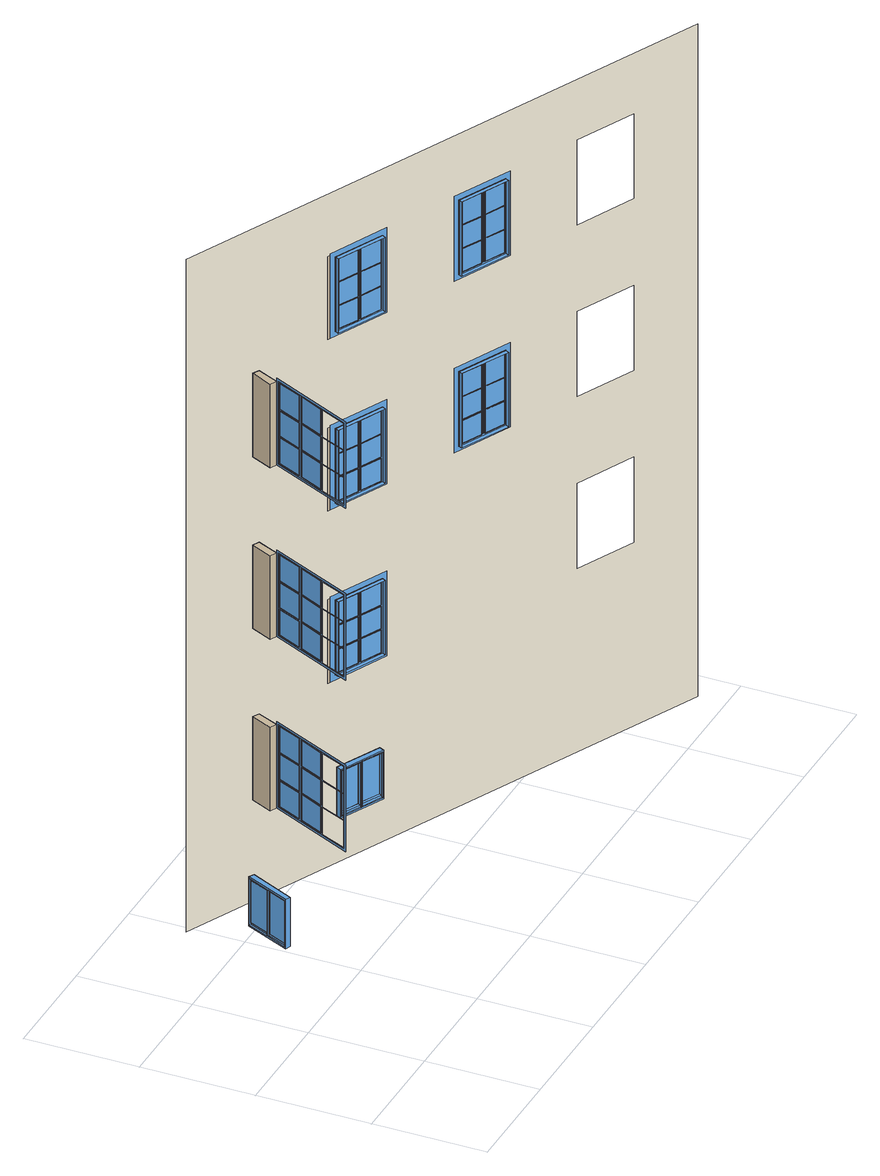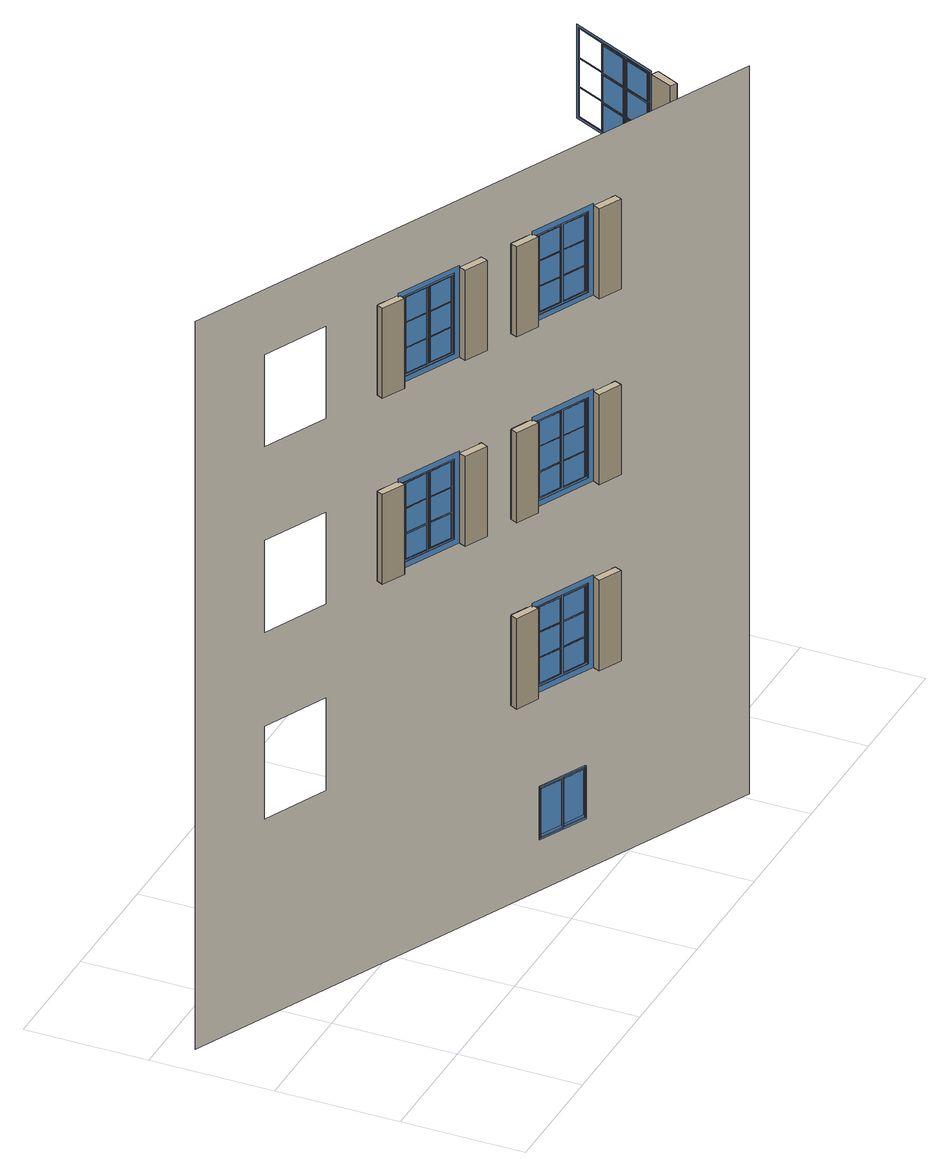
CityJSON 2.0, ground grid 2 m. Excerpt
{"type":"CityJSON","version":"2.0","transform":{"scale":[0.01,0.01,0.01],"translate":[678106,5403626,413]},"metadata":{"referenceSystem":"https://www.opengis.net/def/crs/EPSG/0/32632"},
"CityObjects":{
"building1":{"type":"Building","attributes":{"measuredHeight":18.85},"children":["building1-1","building1-2","building1-3","building1-4","building1-5","building1-6","building1-7","building1-8","building1-9","building1-10","building1-11","building1-12","building1-13"],"geometry":[{"type":"MultiSurface","lod":"3","boundaries":[[[0,1,2,3]],[[4,5,6,7]],[[8,9,10,11]],[[12,13,14,15]],[[16,17,18,19]],[[20,21,22,23]],[[24,25,26,27]],[[28,29,30,31]],[[32,33,34,35]],[[29,28,36,37]],[[38,39,40,41],[42,43,44,45]],[[46,47,48,49],[50,51,52,53]],[[54,55,56,57],[58,59,60,61]],[[9,62,63,10]],[[5,64,65,6]],[[1,66,67,2]],[[21,68,69,22]],[[17,70,71,18]],[[13,72,73,14]],[[33,74,75,34]],[[29,76,77,30]],[[25,78,79,26]],[[0,80,81,82]],[[8,83,84,85]],[[4,86,87,88]],[[12,89,90,91]],[[20,92,93,94]],[[16,95,96,97]],[[24,98,99,100]],[[32,101,102,103]],[[28,104,105,36]],[[86,4,7,106]],[[80,0,3,107]],[[83,8,11,108]],[[95,16,19,109]],[[89,12,15,110]],[[92,20,23,111]],[[104,28,31,112]],[[98,24,27,113]],[[101,32,35,114]],[[64,5,4,86]],[[1,0,80,66]],[[62,9,8,83]],[[70,17,16,95]],[[13,12,89,72]],[[68,21,20,92]],[[76,29,28,104]],[[25,24,98,78]],[[74,33,32,101]],[[66,1,115,116]],[[64,5,117,118]],[[62,9,119,120]],[[72,13,121,122]],[[70,17,123,124]],[[68,21,125,126]],[[78,25,127,128]],[[76,29,37,129]],[[74,33,130,131]],[[45,44,43,42],[67,107,3,2],[108,11,10,63],[106,7,6,65],[132,133,134,135],[136,137,138,139],[140,141,142,143],[144,145,146,147],[148,149,150,151],[152,153,154,155]],[[53,52,51,50],[73,110,15,14],[111,23,22,69],[109,19,18,71],[156,157,158,159],[160,161,162,163],[164,165,166,167],[168,169,170,171],[172,173,174,175],[176,177,178,179]],[[61,60,59,58],[79,113,27,26],[114,35,34,75],[112,31,30,77],[180,181,182,183],[184,185,186,187],[188,189,190,191],[192,193,194,195],[196,197,198,199],[200,201,202,203]],[[62,83,108,63]],[[64,86,106,65]],[[66,80,107,67]],[[68,92,111,69]],[[70,95,109,71]],[[72,89,110,73]],[[74,101,114,75]],[[76,104,112,77]],[[78,98,113,79]],[[80,66,116,81]],[[86,64,118,87]],[[83,62,120,84]],[[89,72,122,90]],[[95,70,124,96]],[[92,68,126,93]],[[98,78,128,99]],[[104,76,129,105]],[[101,74,131,102]],[[204,205,134,133]],[[206,207,138,137]],[[208,209,143,142]],[[210,211,158,157]],[[212,213,162,161]],[[214,215,167,166]],[[216,217,182,181]],[[218,219,186,185]],[[220,221,191,190]],[[207,206,222,223]],[[209,208,224,225]],[[205,204,226,227]],[[213,212,228,229]],[[215,214,230,231]],[[211,210,232,233]],[[219,218,234,235]],[[221,220,236,237]],[[217,216,238,239]],[[209,240,140,143]],[[205,241,135,134]],[[207,242,139,138]],[[215,243,164,167]],[[211,244,159,158]],[[213,245,163,162]],[[221,246,188,191]],[[217,247,183,182]],[[219,248,187,186]],[[206,249,250,222]],[[204,251,252,226]],[[208,253,254,224]],[[212,255,256,228]],[[210,257,258,232]],[[214,259,260,230]],[[218,261,262,234]],[[216,263,264,238]],[[220,265,266,236]],[[249,206,137,136]],[[253,208,142,141]],[[251,204,133,132]],[[255,212,161,160]],[[259,214,166,165]],[[257,210,157,156]],[[261,218,185,184]],[[265,220,190,189]],[[263,216,181,180]],[[209,208,253,240]],[[241,205,204,251]],[[242,207,206,249]],[[215,214,259,243]],[[244,211,210,257]],[[245,213,212,255]],[[221,220,265,246]],[[247,217,216,263]],[[248,219,218,261]],[[242,207,223,267]],[[241,205,227,268]],[[240,209,225,269]],[[245,213,229,270]],[[244,211,233,271]],[[243,215,231,272]],[[248,219,235,273]],[[247,217,239,274]],[[246,221,237,275]],[[276,277,278,279]],[[280,281,282,283]],[[284,285,286,287]],[[288,289,290,291]],[[242,249,136,139]],[[241,251,132,135]],[[240,253,141,140]],[[245,255,160,163]],[[244,257,156,159]],[[243,259,165,164]],[[248,261,184,187]],[[247,263,180,183]],[[246,265,189,188]],[[251,241,268,252]],[[249,242,267,250]],[[253,240,269,254]],[[257,244,271,258]],[[255,245,270,256]],[[259,243,272,260]],[[263,247,274,264]],[[261,248,273,262]],[[265,246,275,266]],[[277,292,293,278]],[[285,294,295,286]],[[287,296,297,284]],[[290,298,299,291],[284,297,294,285]],[[300,276,279,301]],[[289,302,298,290]],[[295,286,287,296]],[[277,276,300,292],[296,295,286,287]],[[303,304,280,281],[278,293,305,306,307,308,301,279]],[[309,288,291,299]],[[283,310,304,280]],[[308,305,293,301]],[[292,300,301,293]],[[311,312,305,308]],[[313,310,283,282],[314,302,289,288,309,315,316,317]],[[296,295,294,297]],[[318,319,320,321]],[[309,299,298,302]],[[314,322,323,315]],[[302,314,315,309]],[[313,282,281,303]],[[312,324,306,305]],[[318,325,326,319]],[[327,325,318,321]],[[319,326,328,320]],[[314,317,329,322]],[[330,311,308,307]],[[324,312,311,330],[325,326,319,318]],[[328,320,321,327,331,323,322,329]],[[316,315,323,331]],[[324,330,307,306]],[[328,326,325,327]],[[303,304,310,313]],[[317,316,331,327,328,329]],[[332,333,334,335]],[[336,337,338,339]],[[340,341,342,343]],[[344,345,346,347]],[[348,349,350,351]],[[333,332,352,353]],[[337,336,354,355]],[[341,340,356,357]],[[358,359,360,361]],[[362,363,364,365]],[[366,367,368,369]],[[370,371,372,373]],[[374,375,376,377]],[[378,379,380,381]],[[382,383,384,385]],[[386,387,388,389]],[[390,391,392,393]],[[394,395,396,397]],[[367,366,398,399]],[[359,358,400,401]],[[363,362,402,403]],[[379,378,404,405]],[[371,370,406,407]],[[375,374,408,409]],[[391,390,410,411]],[[383,382,412,413]],[[387,386,414,415]],[[416,417,418,419]],[[345,420,421,346]],[[346,421,422,347],[394,423,424,395]],[[397,425,423,394]],[[395,424,426,396]],[[363,427,428,364]],[[367,429,430,368]],[[359,431,432,360]],[[375,433,434,376]],[[379,435,436,380]],[[371,437,438,372]],[[387,439,440,388]],[[391,441,442,392]],[[383,443,444,384]],[[358,445,446,400]],[[366,447,448,398]],[[362,449,450,402]],[[370,451,452,406]],[[378,453,454,404]],[[374,455,456,408]],[[382,457,458,412]],[[390,459,460,410]],[[386,461,462,414]],[[417,463,464,418]],[[465,344,347,422]],[[445,358,361,466]],[[447,366,369,467]],[[449,362,365,468]],[[451,370,373,469]],[[453,378,381,470]],[[455,374,377,471]],[[457,382,385,472]],[[459,390,393,473]],[[461,386,389,474]],[[366,367,429,447]],[[449,362,363,427]],[[445,358,359,431]],[[378,379,435,453]],[[455,374,375,433]],[[451,370,371,437]],[[390,391,441,459]],[[461,386,387,439]],[[457,382,383,443]],[[426,396,397,425]],[[427,363,403,475]],[[429,367,399,476]],[[431,359,401,477]],[[433,375,409,478]],[[435,379,405,479]],[[437,371,407,480]],[[439,387,415,481]],[[441,391,411,482]],[[443,383,413,483]],[[417,416,484,463],[425,426,396,397]],[[485,486,487,488],[448,476,399,398],[475,403,402,450],[477,401,400,446]],[[489,490,491,492],[454,479,405,404],[478,409,408,456],[480,407,406,452]],[[493,494,495,496],[460,482,411,410],[481,415,414,462],[483,413,412,458]],[[484,416,419,497]],[[498,499,351,350],[500,420,345,344,465,501,502,503]],[[333,504,505,334]],[[337,506,507,338]],[[341,508,509,342]],[[351,499,510,348]],[[420,500,501,465]],[[332,511,512,352]],[[336,513,514,354]],[[340,515,516,356]],[[465,422,421,420]],[[517,510,348,349],[418,464,518,519,520,521,497,419]],[[500,522,523,501]],[[425,426,424,423]],[[431,445,466,432]],[[429,447,467,430]],[[427,449,468,428]],[[437,451,469,438]],[[435,453,470,436]],[[433,455,471,434]],[[443,457,472,444]],[[441,459,473,442]],[[439,461,474,440]],[[449,427,475,450]],[[445,431,477,446]],[[447,429,476,448]],[[455,433,478,456]],[[451,437,480,452]],[[453,435,479,454]],[[461,439,481,462]],[[457,443,483,458]],[[459,441,482,460]],[[524,525,526,527]],[[463,484,497,464]],[[528,529,518,521]],[[521,518,464,497]],[[530,531,532,533]],[[534,535,536,537]],[[538,539,540,541]],[[542,543,544,545]],[[546,547,548,549]],[[550,551,552,553]],[[554,555,556,557]],[[558,559,560,561]],[[562,563,564,565]],[[539,538,566,567]],[[535,534,568,569]],[[531,530,570,571]],[[551,550,572,573]],[[547,546,574,575]],[[543,542,576,577]],[[563,562,578,579]],[[559,558,580,581]],[[555,554,582,583]],[[498,350,349,517]],[[511,332,335,584]],[[513,336,339,585]],[[515,340,343,586]],[[511,332,333,504],[587,588,589,590],[485,488,487,486]],[[513,336,337,506],[591,592,593,594],[489,492,491,490]],[[515,340,341,508],[595,596,597,598],[493,496,495,494]],[[500,503,599,522]],[[504,333,353,600]],[[506,337,355,601]],[[508,341,357,602]],[[603,604,605,606],[353,352,512,600]],[[607,608,609,610],[355,354,514,601]],[[611,612,613,614],[357,356,516,602]],[[525,615,616,526]],[[617,618,524,527]],[[524,618,615,525]],[[529,619,519,518]],[[616,526,527,617,620,523,522,599]],[[531,621,622,532]],[[539,623,624,540]],[[535,625,626,536]],[[543,627,628,544]],[[551,629,630,552]],[[547,631,632,548]],[[555,633,634,556]],[[563,635,636,564]],[[559,637,638,560]],[[502,501,523,620]],[[534,639,640,568]],[[530,641,642,570]],[[538,643,644,566]],[[546,645,646,574]],[[542,647,648,576]],[[550,649,650,572]],[[558,651,652,580]],[[554,653,654,582]],[[562,655,656,578]],[[619,529,528,657],[618,615,525,524]],[[657,528,521,520]],[[641,530,533,658]],[[639,534,537,659]],[[643,538,541,660]],[[647,542,545,661]],[[645,546,549,662]],[[649,550,553,663]],[[653,554,557,664]],[[651,558,561,665]],[[655,562,565,666]],[[534,535,625,639]],[[643,538,539,623]],[[641,530,531,621]],[[546,547,631,645]],[[649,550,551,629]],[[647,542,543,627]],[[558,559,637,651]],[[655,562,563,635]],[[653,554,555,633]],[[623,539,567,667]],[[625,535,569,668]],[[621,531,571,669]],[[629,551,573,670]],[[631,547,575,671]],[[627,543,577,672]],[[635,563,579,673]],[[637,559,581,674]],[[633,555,583,675]],[[587,590,589,588],[640,668,569,568],[667,567,566,644],[669,571,570,642]],[[591,594,593,592],[646,671,575,574],[670,573,572,650],[672,577,576,648]],[[595,598,597,596],[652,674,581,580],[673,579,578,656],[675,583,582,654]],[[503,502,620,617,616,599]],[[616,615,618,617]],[[517,510,499,498]],[[621,641,658,622]],[[625,639,659,626]],[[623,643,660,624]],[[627,647,661,628]],[[631,645,662,632]],[[629,649,663,630]],[[633,653,664,634]],[[637,651,665,638]],[[635,655,666,636]],[[619,657,520,519]],[[639,625,668,640]],[[643,623,667,644]],[[641,621,669,642]],[[645,631,671,646]],[[649,629,670,650]],[[647,627,672,648]],[[651,637,674,652]],[[655,635,673,656]],[[653,633,675,654]],[[504,511,584,505]],[[506,513,585,507]],[[508,515,586,509]],[[511,504,600,512]],[[513,506,601,514]],[[515,508,602,516]],[[676,677,678,679]],[[680,681,682,683]],[[677,676,684,685]],[[681,680,686,687]],[[688,689,690,691]],[[692,693,694,695]],[[696,697,698,699]],[[700,701,702,703]],[[704,705,706,707]],[[708,709,710,711]],[[697,696,712,713]],[[689,688,714,715]],[[693,692,716,717]],[[709,708,718,719]],[[701,700,720,721]],[[705,704,722,723]],[[693,724,725,694]],[[697,726,727,698]],[[689,728,729,690]],[[705,730,731,706]],[[709,732,733,710]],[[701,734,735,702]],[[688,736,737,714]],[[696,738,739,712]],[[692,740,741,716]],[[700,742,743,720]],[[708,744,745,718]],[[704,746,747,722]],[[736,688,691,748]],[[738,696,699,749]],[[740,692,695,750]],[[742,700,703,751]],[[744,708,711,752]],[[746,704,707,753]],[[696,697,726,738]],[[740,692,693,724]],[[736,688,689,728]],[[708,709,732,744]],[[746,704,705,730]],[[742,700,701,734]],[[724,693,717,754]],[[726,697,713,755]],[[728,689,715,756]],[[730,705,723,757]],[[732,709,719,758]],[[734,701,721,759]],[[760,761,762,763],[739,755,713,712],[754,717,716,741],[756,715,714,737]],[[764,765,766,767],[745,758,719,718],[757,723,722,747],[759,721,720,743]],[[677,768,769,678]],[[681,770,771,682]],[[676,772,773,684]],[[680,774,775,686]],[[728,736,748,729]],[[726,738,749,727]],[[724,740,750,725]],[[734,742,751,735]],[[732,744,752,733]],[[730,746,753,731]],[[740,724,754,741]],[[736,728,756,737]],[[738,726,755,739]],[[746,730,757,747]],[[742,734,759,743]],[[744,732,758,745]],[[776,777,778,779]],[[780,781,782,783]],[[784,785,786,787]],[[788,789,790,791]],[[792,793,794,795]],[[796,797,798,799]],[[785,784,800,801]],[[781,780,802,803]],[[777,776,804,805]],[[797,796,806,807]],[[793,792,808,809]],[[789,788,810,811]],[[772,676,679,812]],[[774,680,683,813]],[[772,676,677,768],[814,815,816,817],[760,763,762,761]],[[774,680,681,770],[818,819,820,821],[764,767,766,765]],[[768,677,685,822]],[[770,681,687,823]],[[824,825,826,827],[685,684,773,822]],[[828,829,830,831],[687,686,775,823]],[[777,832,833,778]],[[785,834,835,786]],[[781,836,837,782]],[[789,838,839,790]],[[797,840,841,798]],[[793,842,843,794]],[[780,844,845,802]],[[776,846,847,804]],[[784,848,849,800]],[[792,850,851,808]],[[788,852,853,810]],[[796,854,855,806]],[[856,857,858,859],[610,609,608,607],[830,829,828,831],[860,861,862,863],[864,865,866,867],[613,612,611,614],[606,605,604,603],[824,827,826,825],[868,869,870,871],[349,348,510,517]],[[846,776,779,872]],[[844,780,783,873]],[[848,784,787,874]],[[852,788,791,875]],[[850,792,795,876]],[[854,796,799,877]],[[780,781,836,844]],[[848,784,785,834]],[[846,776,777,832]],[[792,793,842,850]],[[854,796,797,840]],[[852,788,789,838]],[[834,785,801,878]],[[836,781,803,879]],[[832,777,805,880]],[[840,797,807,881]],[[842,793,809,882]],[[838,789,811,883]],[[814,817,816,815],[845,879,803,802],[878,801,800,849],[880,805,804,847]],[[818,821,820,819],[851,882,809,808],[881,807,806,855],[883,811,810,853]],[[832,846,872,833]],[[836,844,873,837]],[[834,848,874,835]],[[838,852,875,839]],[[842,850,876,843]],[[840,854,877,841]],[[844,836,879,845]],[[848,834,878,849]],[[846,832,880,847]],[[850,842,882,851]],[[854,840,881,855]],[[852,838,883,853]],[[768,772,812,769]],[[770,774,813,771]],[[772,768,822,773]],[[774,770,823,775]]],"semantics":{"surfaces":[{"type":"Window"},{"type":"WallSurface"}],"values":[0,0,0,0,0,0,0,0,0,0,0,0,0,0,0,0,0,0,0,0,0,0,0,0,0,0,0,0,0,0,0,0,0,0,0,0,0,0,0,0,0,0,0,0,0,0,0,0,0,0,0,0,0,0,0,0,0,0,0,0,0,0,0,0,0,0,0,0,0,0,0,0,0,0,0,0,0,0,0,0,0,0,0,0,0,0,0,0,0,0,0,0,0,0,0,0,0,0,0,0,0,0,0,0,0,0,0,0,0,0,0,0,0,0,0,0,0,0,0,0,0,0,0,0,0,0,0,0,0,0,0,0,0,0,0,0,0,0,0,0,0,0,0,0,0,0,0,0,0,0,0,0,0,0,0,0,0,0,0,0,0,0,0,0,0,0,0,0,0,0,0,0,0,0,0,0,0,0,0,0,0,0,0,0,0,0,0,0,0,0,0,0,0,0,0,0,0,0,0,0,0,0,0,0,0,0,0,0,0,0,0,0,0,0,0,0,0,0,0,0,0,0,0,0,0,0,0,0,0,0,0,0,0,0,0,0,0,0,0,0,0,0,0,0,0,0,0,0,0,0,0,0,0,0,0,0,0,0,0,0,0,0,0,0,0,0,0,0,0,0,0,0,0,0,0,0,0,0,0,0,0,0,0,0,0,0,0,0,0,0,0,0,0,0,0,0,0,0,0,0,0,0,0,0,0,0,0,0,0,0,0,0,0,0,0,0,0,0,0,0,0,0,0,0,0,0,0,0,0,0,0,0,0,0,0,0,0,0,0,0,0,0,0,0,0,0,0,0,0,0,0,0,0,0,0,0,0,0,0,0,0,0,0,0,0,0,0,0,0,0,0,0,0,0,0,0,0,0,0,0,0,0,0,0,0,0,0,0,0,0,0,0,0,0,0,0,0,0,0,0,0,0,0,0,0,0,0,0,0,0,0,0,0,0,0,0,0,0,0,0,0,0,0,0,0,0,0,0,0,0,0,0,0,0,0,0,0,0,0,0,0,0,0,0,0,0,0,0,0,0,0,0,0,0,0,0,0,0,0,0,0,0,0,0,0,0,0,0,0,0,0,0,0,0,0,0,0,0,0,0,0,0,0,0,0,0,0,0,0,0,0,0,0,0,0,0,0,0,0,0,0,0,0,0,0,0,0,0,0,0,0,0,0,0,0,0,0,0,0,0,0,0,0,0,0,0,0,0,0,0,1,0,0,0,0,0,0,0,0,0,0,0,0,0,0,0,0,0,0,0,0,0,0,0,0,0,0,0,0,0,0,0,0,0,0,0,0]}}]},
"building1-1":{"type":"BuildingInstallation","attributes":{"materialClass":"Wood","materialName":"PaintedWood","materialUncertainty":0.3},"parents":["building1"],"geometry":[{"type":"MultiSurface","lod":"3","boundaries":[[[884,885,886,40]],[[40,887,888,884]],[[885,889,890,886]],[[886,890,887,40]],[[889,888,887,890]],[[884,888,889,885]]]}]},
"building1-2":{"type":"BuildingInstallation","attributes":{"materialClass":"Wood","materialName":"PaintedWood","materialUncertainty":0.3},"parents":["building1"],"geometry":[{"type":"MultiSurface","lod":"3","boundaries":[[[891,892,893,56]],[[56,894,895,891]],[[892,896,897,893]],[[893,897,894,56]],[[896,895,894,897]],[[891,895,896,892]]]}]},
"building1-3":{"type":"BuildingInstallation","attributes":{"materialClass":"Wood","materialName":"PaintedWood","materialUncertainty":0.3},"parents":["building1"],"geometry":[{"type":"MultiSurface","lod":"3","boundaries":[[[898,899,900,48]],[[48,901,902,898]],[[899,903,904,900]],[[900,904,901,48]],[[903,902,901,904]],[[898,902,903,899]]]}]},
"building1-4":{"type":"BuildingInstallation","attributes":{"materialClass":"Wood","materialName":"PaintedWood","materialUncertainty":0.3},"parents":["building1"],"geometry":[{"type":"MultiSurface","lod":"3","boundaries":[[[611,905,906,907]],[[907,908,909,611]],[[905,910,911,906]],[[906,911,908,907]],[[910,909,908,911]],[[611,909,910,905]]]}]},
"building1-5":{"type":"BuildingInstallation","attributes":{"materialClass":"Wood","materialName":"PaintedWood","materialUncertainty":0.3},"parents":["building1"],"geometry":[{"type":"MultiSurface","lod":"3","boundaries":[[[603,912,913,914]],[[914,915,916,603]],[[912,917,918,913]],[[913,918,915,914]],[[917,916,915,918]],[[603,916,917,912]]]}]},
"building1-6":{"type":"BuildingInstallation","attributes":{"materialClass":"Wood","materialName":"PaintedWood","materialUncertainty":0.3},"parents":["building1"],"geometry":[{"type":"MultiSurface","lod":"3","boundaries":[[[607,919,920,921]],[[921,922,923,607]],[[919,924,925,920]],[[920,925,922,921]],[[924,923,922,925]],[[607,923,924,919]]]}]},
"building1-7":{"type":"BuildingInstallation","attributes":{"materialClass":"Wood","materialName":"PaintedWood","materialUncertainty":0.3},"parents":["building1"],"geometry":[{"type":"MultiSurface","lod":"3","boundaries":[[[926,927,928,614]],[[614,929,930,926]],[[927,931,932,928]],[[928,932,929,614]],[[931,930,929,932]],[[926,930,931,927]]]}]},
"building1-8":{"type":"BuildingInstallation","attributes":{"materialClass":"Wood","materialName":"PaintedWood","materialUncertainty":0.3},"parents":["building1"],"geometry":[{"type":"MultiSurface","lod":"3","boundaries":[[[933,934,935,606]],[[606,936,937,933]],[[934,938,939,935]],[[935,939,936,606]],[[938,937,936,939]],[[933,937,938,934]]]}]},
"building1-9":{"type":"BuildingInstallation","attributes":{"materialClass":"Wood","materialName":"PaintedWood","materialUncertainty":0.3},"parents":["building1"],"geometry":[{"type":"MultiSurface","lod":"3","boundaries":[[[940,941,942,610]],[[610,943,944,940]],[[941,945,946,942]],[[942,946,943,610]],[[945,944,943,946]],[[940,944,945,941]]]}]},
"building1-10":{"type":"BuildingInstallation","attributes":{"materialClass":"Wood","materialName":"PaintedWood","materialUncertainty":0.3},"parents":["building1"],"geometry":[{"type":"MultiSurface","lod":"3","boundaries":[[[824,947,948,949]],[[949,950,951,824]],[[947,952,953,948]],[[948,953,950,949]],[[952,951,950,953]],[[824,951,952,947]]]}]},
"building1-11":{"type":"BuildingInstallation","attributes":{"materialClass":"Wood","materialName":"PaintedWood","materialUncertainty":0.3},"parents":["building1"],"geometry":[{"type":"MultiSurface","lod":"3","boundaries":[[[828,954,955,956]],[[956,957,958,828]],[[954,959,960,955]],[[955,960,957,956]],[[959,958,957,960]],[[828,958,959,954]]]}]},
"building1-12":{"type":"BuildingInstallation","attributes":{"materialClass":"Wood","materialName":"PaintedWood","materialUncertainty":0.3},"parents":["building1"],"geometry":[{"type":"MultiSurface","lod":"3","boundaries":[[[961,962,963,827]],[[827,964,965,961]],[[962,966,967,963]],[[963,967,964,827]],[[966,965,964,967]],[[961,965,966,962]]]}]},
"building1-13":{"type":"BuildingInstallation","attributes":{"materialClass":"Wood","materialName":"PaintedWood","materialUncertainty":0.3},"parents":["building1"],"geometry":[{"type":"MultiSurface","lod":"3","boundaries":[[[968,969,970,831]],[[831,971,972,968]],[[969,973,974,970]],[[970,974,971,831]],[[973,972,971,974]],[[968,972,973,969]]]}]}
},
"vertices":[
[52,200,911],[52,200,862],[51,201,862],[51,201,911],[52,200,810],[52,200,761],[51,201,761],[51,201,810],[52,200,860],[52,200,812],[51,201,812],[51,201,860],[52,200,1231],[52,200,1182],[51,201,1182],[51,201,1231],[52,200,1130],[52,200,1081],[51,201,1081],[51,201,1130],[52,200,1180],[52,200,1132],[51,201,1132],[51,201,1180],[52,200,591],[52,200,542],[51,201,542],[51,201,591],[52,200,490],[52,200,441],[51,201,441],[51,201,490],[52,200,540],[52,200,492],[51,201,492],[51,201,540],[54,200,490],[54,200,441],[26,147,917],[97,298,917],[97,298,755],[26,147,755],[95,295,759],[95,295,913],[28,151,913],[28,151,759],[26,147,1237],[97,298,1237],[97,298,1075],[26,147,1075],[95,295,1079],[95,295,1233],[28,151,1233],[28,151,1079],[26,147,597],[97,298,597],[97,298,435],[26,147,435],[95,295,439],[95,295,593],[28,151,593],[28,151,439],[73,244,812],[72,245,812],[73,244,761],[72,245,761],[73,244,862],[72,245,862],[73,244,1132],[72,245,1132],[73,244,1081],[72,245,1081],[73,244,1182],[72,245,1182],[73,244,492],[72,245,492],[73,244,441],[72,245,441],[73,244,542],[72,245,542],[73,244,911],[74,243,911],[54,200,911],[73,244,860],[74,243,860],[54,200,860],[73,244,810],[74,243,810],[54,200,810],[73,244,1231],[74,243,1231],[54,200,1231],[73,244,1180],[74,243,1180],[54,200,1180],[73,244,1130],[74,243,1130],[54,200,1130],[73,244,591],[74,243,591],[54,200,591],[73,244,540],[74,243,540],[54,200,540],[73,244,490],[74,243,490],[72,245,810],[72,245,911],[72,245,860],[72,245,1130],[72,245,1231],[72,245,1180],[72,245,490],[72,245,591],[72,245,540],[54,200,862],[74,243,862],[54,200,761],[74,243,761],[54,200,812],[74,243,812],[54,200,1182],[74,243,1182],[54,200,1081],[74,243,1081],[54,200,1132],[74,243,1132],[54,200,542],[74,243,542],[74,243,441],[54,200,492],[74,243,492],[94,293,810],[74,249,810],[74,249,761],[94,293,761],[94,293,860],[74,249,860],[74,249,812],[94,293,812],[94,293,862],[94,293,911],[74,249,911],[74,249,862],[49,197,810],[29,153,810],[29,153,761],[49,197,761],[49,197,860],[29,153,860],[29,153,812],[49,197,812],[49,197,862],[49,197,911],[29,153,911],[29,153,862],[94,293,1130],[74,249,1130],[74,249,1081],[94,293,1081],[94,293,1180],[74,249,1180],[74,249,1132],[94,293,1132],[94,293,1182],[94,293,1231],[74,249,1231],[74,249,1182],[49,197,1130],[29,153,1130],[29,153,1081],[49,197,1081],[49,197,1180],[29,153,1180],[29,153,1132],[49,197,1132],[49,197,1182],[49,197,1231],[29,153,1231],[29,153,1182],[94,293,490],[74,249,490],[74,249,441],[94,293,441],[94,293,540],[74,249,540],[74,249,492],[94,293,492],[94,293,542],[94,293,591],[74,249,591],[74,249,542],[49,197,490],[29,153,490],[29,153,441],[49,197,441],[49,197,540],[29,153,540],[29,153,492],[49,197,492],[49,197,542],[49,197,591],[29,153,591],[29,153,542],[75,249,810],[75,249,761],[75,249,860],[75,249,812],[75,249,911],[75,249,862],[75,249,1130],[75,249,1081],[75,249,1180],[75,249,1132],[75,249,1231],[75,249,1182],[75,249,490],[75,249,441],[75,249,540],[75,249,492],[75,249,591],[75,249,542],[76,248,860],[76,248,812],[76,248,911],[76,248,862],[76,248,810],[76,248,761],[76,248,1180],[76,248,1132],[76,248,1231],[76,248,1182],[76,248,1130],[76,248,1081],[76,248,540],[76,248,492],[76,248,591],[76,248,542],[76,248,490],[76,248,441],[95,292,862],[95,292,761],[95,292,812],[95,292,1182],[95,292,1081],[95,292,1132],[95,292,542],[95,292,441],[95,292,492],[95,292,860],[97,292,860],[95,292,810],[97,292,810],[95,292,911],[97,292,911],[95,292,1180],[97,292,1180],[95,292,1130],[97,292,1130],[95,292,1231],[97,292,1231],[95,292,540],[97,292,540],[95,292,490],[97,292,490],[95,292,591],[97,292,591],[97,292,812],[97,292,761],[97,292,862],[97,292,1132],[97,292,1081],[97,292,1182],[97,292,492],[97,292,441],[97,292,542],[91,279,272],[91,279,186],[88,280,186],[88,280,272],[88,279,183],[88,279,275],[97,275,275],[97,275,183],[95,278,190],[95,278,268],[91,280,268],[91,280,190],[97,276,186],[97,276,272],[95,277,272],[95,277,186],[108,317,186],[106,318,186],[112,313,268],[107,315,268],[107,315,190],[112,313,190],[113,315,272],[113,315,186],[108,317,272],[106,318,272],[115,313,272],[125,359,275],[125,359,183],[106,319,186],[124,358,186],[124,358,272],[106,319,272],[115,313,186],[134,354,183],[109,318,272],[109,318,186],[134,354,275],[116,315,272],[116,315,186],[133,353,186],[133,353,272],[109,319,190],[109,319,268],[114,317,268],[114,317,190],[113,316,272],[113,316,186],[127,357,186],[126,356,190],[126,356,268],[131,354,190],[131,354,268],[131,354,272],[127,357,272],[131,354,186],[467,365,770],[467,365,909],[464,359,909],[464,359,770],[467,365,1090],[467,365,1229],[464,359,1229],[464,359,1090],[467,365,450],[467,365,589],[464,359,589],[464,359,450],[468,355,188],[468,355,274],[469,357,274],[469,357,188],[471,365,185],[471,365,276],[466,356,276],[466,356,185],[467,366,770],[467,366,909],[467,366,1090],[467,366,1229],[467,366,450],[467,366,589],[471,362,774],[471,362,817],[470,361,817],[470,361,774],[471,362,819],[471,362,861],[470,361,861],[470,361,819],[471,362,862],[471,362,905],[470,361,905],[470,361,862],[471,362,1094],[471,362,1137],[470,361,1137],[470,361,1094],[471,362,1138],[471,362,1181],[470,361,1181],[470,361,1138],[471,362,1182],[471,362,1225],[470,361,1225],[470,361,1182],[471,362,454],[471,362,497],[470,361,497],[470,361,454],[471,362,499],[471,362,541],[470,361,541],[470,361,499],[471,362,543],[471,362,585],[470,361,585],[470,361,543],[470,357,192],[470,357,270],[472,361,270],[472,361,192],[471,363,862],[471,363,905],[471,363,774],[471,363,817],[471,363,819],[471,363,861],[471,363,1182],[471,363,1225],[471,363,1094],[471,363,1137],[471,363,1138],[471,363,1181],[471,363,543],[471,363,585],[471,363,454],[471,363,497],[471,363,499],[471,363,541],[471,362,274],[471,362,188],[472,364,188],[472,364,274],[505,337,274],[506,340,274],[506,340,188],[505,340,192],[505,340,270],[507,345,192],[507,345,270],[507,345,861],[506,344,861],[507,345,905],[506,344,905],[507,345,817],[506,344,817],[507,345,1181],[506,344,1181],[507,345,1225],[506,344,1225],[507,345,1137],[506,344,1137],[507,345,541],[506,344,541],[507,345,585],[506,344,585],[507,345,497],[506,344,497],[507,345,774],[508,346,774],[507,345,862],[508,346,862],[507,345,819],[508,346,819],[507,345,1094],[508,346,1094],[507,345,1182],[508,346,1182],[507,345,1138],[508,346,1138],[507,345,454],[508,346,454],[507,345,543],[508,346,543],[507,345,499],[508,346,499],[508,344,188],[509,346,188],[505,337,188],[506,344,774],[506,344,862],[506,344,819],[506,344,1094],[506,344,1182],[506,344,1138],[506,344,454],[506,344,543],[506,344,499],[508,346,861],[508,346,905],[508,346,817],[508,346,1181],[508,346,1225],[508,346,1137],[508,346,541],[508,346,585],[508,346,497],[508,344,274],[469,364,773],[469,364,906],[509,346,906],[509,346,773],[469,364,1093],[469,364,1226],[509,346,1226],[509,346,1093],[469,364,453],[469,364,587],[509,346,587],[509,346,453],[509,346,274],[546,318,276],[546,318,185],[506,337,274],[506,337,188],[544,319,188],[544,319,274],[555,324,909],[552,318,909],[555,324,1229],[552,318,1229],[555,324,589],[552,318,589],[550,327,185],[555,324,770],[555,325,770],[555,324,1090],[555,325,1090],[555,324,450],[555,325,450],[550,327,276],[511,346,188],[549,328,188],[549,328,274],[511,346,274],[508,339,274],[508,339,188],[511,343,192],[511,343,270],[509,339,270],[509,339,192],[510,344,274],[510,344,188],[513,342,774],[513,342,817],[512,341,817],[512,341,774],[513,342,862],[513,342,905],[512,341,905],[512,341,862],[513,342,819],[513,342,861],[512,341,861],[512,341,819],[513,342,1094],[513,342,1137],[512,341,1137],[512,341,1094],[513,342,1182],[513,342,1225],[512,341,1225],[512,341,1182],[513,342,1138],[513,342,1181],[512,341,1181],[512,341,1138],[513,342,454],[513,342,497],[512,341,497],[512,341,454],[513,342,543],[513,342,585],[512,341,585],[512,341,543],[513,342,499],[513,342,541],[512,341,541],[512,341,499],[514,343,819],[514,343,861],[514,343,862],[514,343,905],[514,343,774],[514,343,817],[514,343,1138],[514,343,1181],[514,343,1182],[514,343,1225],[514,343,1094],[514,343,1137],[514,343,499],[514,343,541],[514,343,543],[514,343,585],[514,343,454],[514,343,497],[552,318,770],[552,318,1090],[552,318,450],[512,344,773],[552,326,773],[552,326,906],[512,344,906],[512,344,1093],[552,326,1093],[552,326,1226],[512,344,1226],[512,344,453],[552,326,453],[552,326,587],[512,344,587],[545,321,274],[555,325,909],[555,325,1229],[555,325,589],[458,370,761],[458,370,919],[564,321,919],[564,321,761],[458,370,1081],[458,370,1239],[564,321,1239],[564,321,1081],[458,370,440],[458,370,599],[564,321,599],[564,321,440],[547,326,270],[545,321,270],[545,321,192],[547,326,192],[548,326,188],[545,321,188],[550,325,817],[549,324,817],[550,325,861],[549,324,861],[550,325,905],[549,324,905],[550,325,1137],[549,324,1137],[550,325,1181],[549,324,1181],[550,325,1225],[549,324,1225],[550,325,497],[549,324,497],[550,325,541],[549,324,541],[550,325,585],[549,324,585],[550,325,862],[550,326,862],[550,325,774],[550,326,774],[550,325,819],[550,326,819],[550,325,1182],[550,326,1182],[550,325,1094],[550,326,1094],[550,325,1138],[550,326,1138],[550,325,543],[550,326,543],[550,325,454],[550,326,454],[550,325,499],[550,326,499],[548,326,274],[549,324,774],[549,324,862],[549,324,819],[549,324,1094],[549,324,1182],[549,324,1138],[549,324,454],[549,324,543],[549,324,499],[550,326,861],[550,326,905],[550,326,817],[550,326,1181],[550,326,1225],[550,326,1137],[550,326,541],[550,326,585],[550,326,497],[698,257,770],[698,257,909],[695,251,909],[695,251,770],[698,257,1090],[698,257,1229],[695,251,1229],[695,251,1090],[698,258,770],[698,258,909],[698,258,1090],[698,258,1229],[702,254,774],[702,254,817],[701,253,817],[701,253,774],[702,254,819],[702,254,861],[701,253,861],[701,253,819],[702,254,862],[702,254,905],[701,253,905],[701,253,862],[702,254,1094],[702,254,1137],[701,253,1137],[701,253,1094],[702,254,1138],[702,254,1181],[701,253,1181],[701,253,1138],[702,254,1182],[702,254,1225],[701,253,1225],[701,253,1182],[702,255,862],[702,255,905],[702,255,774],[702,255,817],[702,255,819],[702,255,861],[702,255,1182],[702,255,1225],[702,255,1094],[702,255,1137],[702,255,1138],[702,255,1181],[738,237,861],[737,236,861],[738,237,905],[737,236,905],[738,237,817],[737,236,817],[738,237,1181],[737,236,1181],[738,237,1225],[737,236,1225],[738,237,1137],[737,236,1137],[738,237,774],[739,238,774],[738,237,862],[739,238,862],[738,237,819],[739,238,819],[738,237,1094],[739,238,1094],[738,237,1182],[739,238,1182],[738,237,1138],[739,238,1138],[737,236,774],[737,236,862],[737,236,819],[737,236,1094],[737,236,1182],[737,236,1138],[739,238,861],[739,238,905],[739,238,817],[739,238,1181],[739,238,1225],[739,238,1137],[700,256,773],[700,256,906],[740,237,906],[740,237,773],[700,256,1093],[700,256,1226],[740,237,1226],[740,237,1093],[785,216,909],[782,210,909],[785,216,1229],[782,210,1229],[785,216,770],[786,217,770],[785,216,1090],[786,217,1090],[744,234,774],[744,234,817],[744,233,817],[744,233,774],[744,234,862],[744,234,905],[744,233,905],[744,233,862],[744,234,819],[744,234,861],[744,233,861],[744,233,819],[744,234,1094],[744,234,1137],[744,233,1137],[744,233,1094],[744,234,1182],[744,234,1225],[744,233,1225],[744,233,1182],[744,234,1138],[744,234,1181],[744,233,1181],[744,233,1138],[745,235,819],[745,235,861],[745,235,862],[745,235,905],[745,235,774],[745,235,817],[745,235,1138],[745,235,1181],[745,235,1182],[745,235,1225],[745,235,1094],[745,235,1137],[782,210,770],[782,210,1090],[743,236,773],[783,217,773],[783,217,906],[743,236,906],[743,236,1093],[783,217,1093],[783,217,1226],[743,236,1226],[786,217,909],[786,217,1229],[690,262,761],[690,262,919],[795,213,919],[795,213,761],[690,262,1081],[690,262,1239],[795,213,1239],[795,213,1081],[781,217,817],[780,216,817],[781,217,861],[780,216,861],[781,217,905],[780,216,905],[781,217,1137],[780,216,1137],[781,217,1181],[780,216,1181],[781,217,1225],[780,216,1225],[781,217,862],[781,218,862],[781,217,774],[781,218,774],[781,217,819],[781,218,819],[781,217,1182],[781,218,1182],[781,217,1094],[781,218,1094],[781,217,1138],[781,218,1138],[189,496,98],[189,496,1352],[1146,49,1352],[1146,49,98],[1026,105,440],[1026,105,599],[920,154,599],[920,154,440],[920,154,919],[920,154,761],[1026,105,761],[1026,105,919],[1026,105,1081],[1026,105,1239],[920,154,1239],[920,154,1081],[780,216,774],[780,216,862],[780,216,819],[780,216,1094],[780,216,1182],[780,216,1138],[781,218,861],[781,218,905],[781,218,817],[781,218,1181],[781,218,1225],[781,218,1137],
[114,336,755],[114,336,911],[97,298,911],[85,304,755],[103,342,755],[103,342,911],[85,304,911],
[114,336,435],[114,336,591],[97,298,591],[85,304,435],[103,342,435],[103,342,591],[85,304,591],
[114,336,1075],[114,336,1231],[97,298,1231],[85,304,1075],[103,342,1075],[103,342,1231],[85,304,1231],
[458,370,596],[421,388,596],[421,388,440],[426,400,440],[464,382,440],[464,382,596],[426,400,596],
[458,370,916],[421,388,916],[421,388,761],[426,400,761],[464,382,761],[464,382,916],[426,400,916],
[458,370,1236],[421,388,1236],[421,388,1081],[426,400,1081],[464,382,1081],[464,382,1236],[426,400,1236],
[601,304,440],[601,304,596],[564,321,596],[569,333,440],[607,316,440],[607,316,596],[569,333,596],
[601,304,761],[601,304,916],[564,321,916],[569,333,761],[607,316,761],[607,316,916],[569,333,916],
[601,304,1081],[601,304,1236],[564,321,1236],[569,333,1081],[607,316,1081],[607,316,1236],[569,333,1236],
[690,262,916],[652,280,916],[652,280,761],[657,292,761],[695,274,761],[695,274,916],[657,292,916],
[690,262,1236],[652,280,1236],[652,280,1081],[657,292,1081],[695,274,1081],[695,274,1236],[657,292,1236],
[832,196,761],[832,196,916],[795,213,916],[800,225,761],[838,207,761],[838,207,916],[800,225,916],
[832,196,1081],[832,196,1236],[795,213,1236],[800,225,1081],[838,207,1081],[838,207,1236],[800,225,1236]
]}
